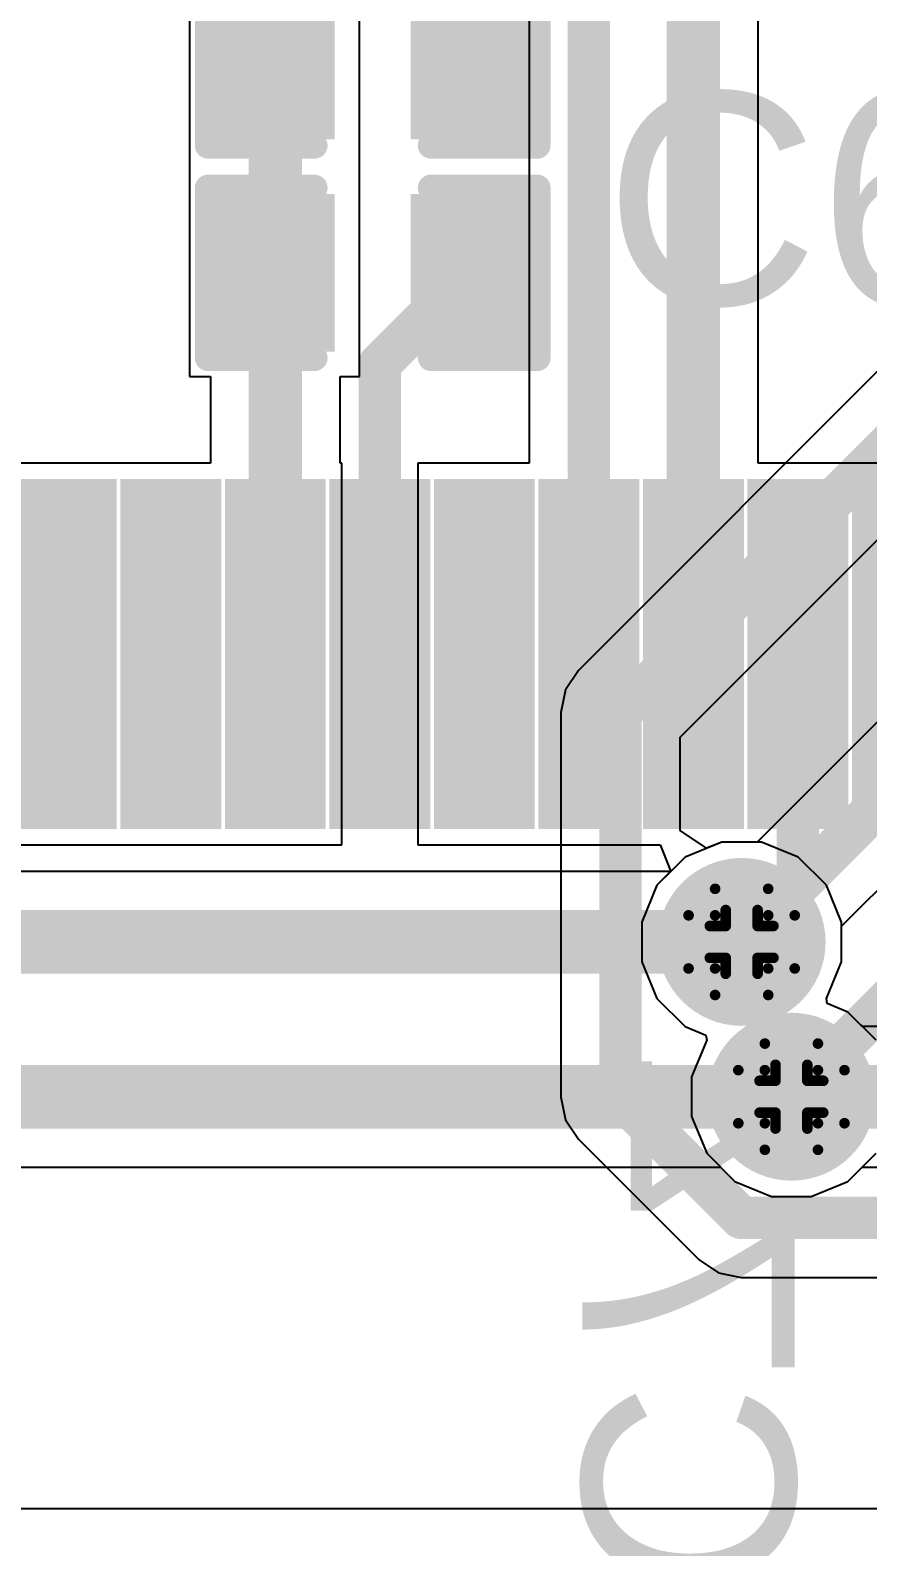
# Model space of a CAD drawing. Header units: inches. Extents: x -0.1 to 17.9, y -0.8 to 4.8.
# Drawn here: x 1.174 to 1.3317, y 2.7951 to 3.0807 of the extents above; entities that cross this region are included whole.
import ezdxf

# ---------------------------------------------------------------- set-up
doc = ezdxf.new("R2010")
doc.units = ezdxf.units.IN
doc.header["$MEASUREMENT"] = 0
for name, color, linetype in [('Bottom Layer 1', 5, 'Continuous'), ('Bottom Overlay', 54, 'Continuous'), ('Bottom Solder', 6, 'Continuous'), ('Drill Drawing', 1, 'Continuous'), ('GND+Signal', 16, 'Continuous'), ('PWR+Signal', 76, 'Continuous'), ('Top Layer 1', 1, 'Continuous'), ('Top Overlay', 2, 'Continuous'), ('Top Paste', 8, 'Continuous'), ('Top Solder', 216, 'Continuous'), ('Via Holes', 16, 'Continuous')]:
    doc.layers.add(name, color=color, linetype=linetype)
doc.styles.add('Arial', font='', dxfattribs={"height": 0.2})
doc.styles.get('Arial').set_extended_font_data('Arial')

# ---------------------------------------------------------------- blocks, each defined once
blk = doc.blocks.new('C___0402_35')
at = {"layer": 'Top Layer 1'}
for points in [[(-0.0275, -0.0125), (-0.0275, 0.0125), (-0.0095, 0.0125), (-0.0095, -0.0125)], [(0.0095, -0.0125), (0.0095, 0.0125), (0.0275, 0.0125), (0.0275, -0.0125)]]:
    blk.add_hatch(color=1, dxfattribs=at).paths.add_polyline_path(points)
at = {"layer": 'Top Paste'}
for points in [[(-0.0275, -0.0125), (-0.0275, 0.0125), (-0.0095, 0.0125), (-0.0095, -0.0125)], [(0.0095, -0.0125), (0.0095, 0.0125), (0.0275, 0.0125), (0.0275, -0.0125)]]:
    blk.add_hatch(color=8, dxfattribs=at).paths.add_polyline_path(points)
at = {"layer": 'Top Solder'}
for points in [[(-0.02986, -0.01486), (-0.02986, 0.01486), (-0.00714, 0.01486), (-0.00714, -0.01486)], [(0.00714, -0.01486), (0.00714, 0.01486), (0.02986, 0.01486), (0.02986, -0.01486)]]:
    blk.add_hatch(color=216, dxfattribs=at).paths.add_polyline_path(points)
at = {"layer": 'Top Overlay'}
for points in [[(-0.031, 0.016, 0.005, 0.005, 0), (-0.011, 0.016, 0.005, 0.005, 0)], [(-0.031, -0.016, 0.005, 0.005, 0), (-0.031, 0.016, 0.005, 0.005, 0)], [(0.011, 0.016, 0.005, 0.005, 0), (0.031, 0.016, 0.005, 0.005, 0)], [(0.031, -0.016, 0.005, 0.005, 0), (0.031, 0.016, 0.005, 0.005, 0)], [(-0.031, -0.016, 0.005, 0.005, 0), (-0.011, -0.016, 0.005, 0.005, 0)], [(0.011, -0.016, 0.005, 0.005, 0), (0.031, -0.016, 0.005, 0.005, 0)]]:
    blk.add_lwpolyline(points, format="xyseb", dxfattribs=at)
for points in [[(-0.03225, 0.016, 0.0025, 0.0025, 1), (-0.02975, 0.016, 0.0025, 0.0025, 1)], [(-0.03225, 0.016, 0.0025, 0.0025, 1), (-0.02975, 0.016, 0.0025, 0.0025, 1)], [(-0.01225, 0.016, 0.0025, 0.0025, 1), (-0.00975, 0.016, 0.0025, 0.0025, 1)], [(0.00975, 0.016, 0.0025, 0.0025, 1), (0.01225, 0.016, 0.0025, 0.0025, 1)], [(0.02975, 0.016, 0.0025, 0.0025, 1), (0.03225, 0.016, 0.0025, 0.0025, 1)], [(0.02975, 0.016, 0.0025, 0.0025, 1), (0.03225, 0.016, 0.0025, 0.0025, 1)], [(-0.03225, -0.016, 0.0025, 0.0025, 1), (-0.02975, -0.016, 0.0025, 0.0025, 1)], [(-0.03225, -0.016, 0.0025, 0.0025, 1), (-0.02975, -0.016, 0.0025, 0.0025, 1)], [(-0.01225, -0.016, 0.0025, 0.0025, 1), (-0.00975, -0.016, 0.0025, 0.0025, 1)], [(0.00975, -0.016, 0.0025, 0.0025, 1), (0.01225, -0.016, 0.0025, 0.0025, 1)], [(0.02975, -0.016, 0.0025, 0.0025, 1), (0.03225, -0.016, 0.0025, 0.0025, 1)], [(0.02975, -0.016, 0.0025, 0.0025, 1), (0.03225, -0.016, 0.0025, 0.0025, 1)]]:
    blk.add_lwpolyline(points, format="xyseb", close=True, dxfattribs=at)
blk = doc.blocks.new('C___0402_37')
at = {"layer": 'Top Layer 1'}
for points in [[(-0.0275, -0.0125), (-0.0275, 0.0125), (-0.0095, 0.0125), (-0.0095, -0.0125)], [(0.0095, -0.0125), (0.0095, 0.0125), (0.0275, 0.0125), (0.0275, -0.0125)]]:
    blk.add_hatch(color=1, dxfattribs=at).paths.add_polyline_path(points)
at = {"layer": 'Top Paste'}
for points in [[(-0.0275, -0.0125), (-0.0275, 0.0125), (-0.0095, 0.0125), (-0.0095, -0.0125)], [(0.0095, -0.0125), (0.0095, 0.0125), (0.0275, 0.0125), (0.0275, -0.0125)]]:
    blk.add_hatch(color=8, dxfattribs=at).paths.add_polyline_path(points)
at = {"layer": 'Top Solder'}
for points in [[(-0.02986, -0.01486), (-0.02986, 0.01486), (-0.00714, 0.01486), (-0.00714, -0.01486)], [(0.00714, -0.01486), (0.00714, 0.01486), (0.02986, 0.01486), (0.02986, -0.01486)]]:
    blk.add_hatch(color=216, dxfattribs=at).paths.add_polyline_path(points)
at = {"layer": 'Top Overlay'}
for points in [[(-0.031, 0.016, 0.005, 0.005, 0), (-0.011, 0.016, 0.005, 0.005, 0)], [(-0.031, -0.016, 0.005, 0.005, 0), (-0.031, 0.016, 0.005, 0.005, 0)], [(0.011, 0.016, 0.005, 0.005, 0), (0.031, 0.016, 0.005, 0.005, 0)], [(0.031, -0.016, 0.005, 0.005, 0), (0.031, 0.016, 0.005, 0.005, 0)], [(-0.031, -0.016, 0.005, 0.005, 0), (-0.011, -0.016, 0.005, 0.005, 0)], [(0.011, -0.016, 0.005, 0.005, 0), (0.031, -0.016, 0.005, 0.005, 0)]]:
    blk.add_lwpolyline(points, format="xyseb", dxfattribs=at)
for points in [[(-0.03225, 0.016, 0.0025, 0.0025, 1), (-0.02975, 0.016, 0.0025, 0.0025, 1)], [(-0.03225, 0.016, 0.0025, 0.0025, 1), (-0.02975, 0.016, 0.0025, 0.0025, 1)], [(-0.01225, 0.016, 0.0025, 0.0025, 1), (-0.00975, 0.016, 0.0025, 0.0025, 1)], [(0.00975, 0.016, 0.0025, 0.0025, 1), (0.01225, 0.016, 0.0025, 0.0025, 1)], [(0.02975, 0.016, 0.0025, 0.0025, 1), (0.03225, 0.016, 0.0025, 0.0025, 1)], [(0.02975, 0.016, 0.0025, 0.0025, 1), (0.03225, 0.016, 0.0025, 0.0025, 1)], [(-0.03225, -0.016, 0.0025, 0.0025, 1), (-0.02975, -0.016, 0.0025, 0.0025, 1)], [(-0.03225, -0.016, 0.0025, 0.0025, 1), (-0.02975, -0.016, 0.0025, 0.0025, 1)], [(-0.01225, -0.016, 0.0025, 0.0025, 1), (-0.00975, -0.016, 0.0025, 0.0025, 1)], [(0.00975, -0.016, 0.0025, 0.0025, 1), (0.01225, -0.016, 0.0025, 0.0025, 1)], [(0.02975, -0.016, 0.0025, 0.0025, 1), (0.03225, -0.016, 0.0025, 0.0025, 1)], [(0.02975, -0.016, 0.0025, 0.0025, 1), (0.03225, -0.016, 0.0025, 0.0025, 1)]]:
    blk.add_lwpolyline(points, format="xyseb", close=True, dxfattribs=at)
blk = doc.blocks.new('64_TQFP__10_10__101')
at = {"layer": 'Top Layer 1'}
for points in [[(-0.05472, 0.19429), (-0.05472, 0.25216), (-0.0437, 0.25216), (-0.0437, 0.19429)], [(-0.03504, 0.19429), (-0.03504, 0.25216), (-0.02402, 0.25216), (-0.02402, 0.19429)], [(-0.01535, 0.19429), (-0.01535, 0.25216), (-0.00433, 0.25216), (-0.00433, 0.19429)], [(0.00433, 0.19429), (0.00433, 0.25216), (0.01535, 0.25216), (0.01535, 0.19429)], [(0.02402, 0.19429), (0.02402, 0.25216), (0.03504, 0.25216), (0.03504, 0.19429)], [(0.0437, 0.19429), (0.0437, 0.25216), (0.05472, 0.25216), (0.05472, 0.19429)], [(0.06339, 0.19429), (0.06339, 0.25216), (0.07441, 0.25216), (0.07441, 0.19429)], [(0.08307, 0.19429), (0.08307, 0.25216), (0.09409, 0.25216), (0.09409, 0.19429)]]:
    blk.add_hatch(color=1, dxfattribs=at).paths.add_polyline_path(points)
at = {"layer": 'Top Paste'}
for points in [[(-0.05472, 0.19429), (-0.05472, 0.25216), (-0.0437, 0.25216), (-0.0437, 0.19429)], [(-0.03504, 0.19429), (-0.03504, 0.25216), (-0.02402, 0.25216), (-0.02402, 0.19429)], [(-0.01535, 0.19429), (-0.01535, 0.25216), (-0.00433, 0.25216), (-0.00433, 0.19429)], [(0.00433, 0.19429), (0.00433, 0.25216), (0.01535, 0.25216), (0.01535, 0.19429)], [(0.02402, 0.19429), (0.02402, 0.25216), (0.03504, 0.25216), (0.03504, 0.19429)], [(0.0437, 0.19429), (0.0437, 0.25216), (0.05472, 0.25216), (0.05472, 0.19429)], [(0.06339, 0.19429), (0.06339, 0.25216), (0.07441, 0.25216), (0.07441, 0.19429)], [(0.08307, 0.19429), (0.08307, 0.25216), (0.09409, 0.25216), (0.09409, 0.19429)]]:
    blk.add_hatch(color=8, dxfattribs=at).paths.add_polyline_path(points)
at = {"layer": 'Top Solder'}
for points in [[(-0.05872, 0.19029), (-0.05872, 0.25616), (-0.0397, 0.25616), (-0.0397, 0.19029)], [(-0.03904, 0.19029), (-0.03904, 0.25616), (-0.02002, 0.25616), (-0.02002, 0.19029)], [(-0.01935, 0.19029), (-0.01935, 0.25616), (-0.00033, 0.25616), (-0.00033, 0.19029)], [(0.00033, 0.19029), (0.00033, 0.25616), (0.01935, 0.25616), (0.01935, 0.19029)], [(0.02002, 0.19029), (0.02002, 0.25616), (0.03904, 0.25616), (0.03904, 0.19029)], [(0.0397, 0.19029), (0.0397, 0.25616), (0.05872, 0.25616), (0.05872, 0.19029)], [(0.05939, 0.19029), (0.05939, 0.25616), (0.07841, 0.25616), (0.07841, 0.19029)], [(0.07907, 0.19029), (0.07907, 0.25616), (0.09809, 0.25616), (0.09809, 0.19029)], [(0.09876, 0.19029), (0.09876, 0.25616), (0.11778, 0.25616), (0.11778, 0.19029)]]:
    blk.add_hatch(color=216, dxfattribs=at).paths.add_polyline_path(points)

msp = doc.modelspace()

# ---------------------------------------------------------------- hatches: boundary and pattern name
at = {"layer": 'Bottom Layer 1'}
h = msp.add_hatch(color=5, dxfattribs=at)
edge = h.paths.add_edge_path()
edge.add_arc((1.308, 2.909), 0.01181, 0, 360)
h = msp.add_hatch(color=5, dxfattribs=at)
edge = h.paths.add_edge_path()
edge.add_arc((1.31737, 2.87985), 0.01181, 0, 360)
at = {"layer": 'Bottom Solder'}
h = msp.add_hatch(color=6, dxfattribs=at)
edge = h.paths.add_edge_path()
edge.add_arc((1.308, 2.909), 0.01581, 0, 360)
h = msp.add_hatch(color=6, dxfattribs=at)
edge = h.paths.add_edge_path()
edge.add_arc((1.31737, 2.87985), 0.01581, 0, 360)
at = {"layer": 'GND+Signal'}
h = msp.add_hatch(color=16, dxfattribs=at)
edge = h.paths.add_edge_path()
edge.add_arc((1.308, 2.909), 0.01181, 0, 360)
h = msp.add_hatch(color=16, dxfattribs=at)
edge = h.paths.add_edge_path()
edge.add_arc((1.31737, 2.87985), 0.01181, 0, 360)
at = {"layer": 'PWR+Signal'}
h = msp.add_hatch(color=76, dxfattribs=at)
edge = h.paths.add_edge_path()
edge.add_arc((1.308, 2.909), 0.01181, 0, 360)
h = msp.add_hatch(color=76, dxfattribs=at)
edge = h.paths.add_edge_path()
edge.add_arc((1.31737, 2.87985), 0.01181, 0, 360)
at = {"layer": 'Top Layer 1'}
h = msp.add_hatch(color=1, dxfattribs=at)
edge = h.paths.add_edge_path()
edge.add_arc((1.308, 2.909), 0.01181, 0, 360)
h = msp.add_hatch(color=1, dxfattribs=at)
edge = h.paths.add_edge_path()
edge.add_arc((1.31737, 2.87985), 0.01181, 0, 360)
at = {"layer": 'Via Holes'}
h = msp.add_hatch(color=7, dxfattribs=at)
edge = h.paths.add_edge_path()
edge.add_arc((1.308, 2.909), 0.00591, 0, 360)
h = msp.add_hatch(color=7, dxfattribs=at)
edge = h.paths.add_edge_path()
edge.add_arc((1.31737, 2.87985), 0.00591, 0, 360)

# ---------------------------------------------------------------- linework, layer by layer
at = {"layer": 'Bottom Layer 1'}
for p, q in [((1.30426, 2.92781), (1.29734, 2.92495)), ((1.31174, 2.92781), (1.30426, 2.92781)), ((1.31866, 2.92495), (1.31174, 2.92781)), ((1.29734, 2.92495), (1.29465, 2.92225)), ((1.32395, 2.91966), (1.31866, 2.92495)), ((1.29465, 2.92225), (0.91149, 2.92225)), ((1.32681, 2.91274), (1.32395, 2.91966)), ((1.32681, 2.90526), (1.32681, 2.91274)), ((1.32395, 2.89834), (1.32681, 2.90526)), ((1.32413, 2.89741), (1.32395, 2.89834)), ((1.32803, 2.89579), (1.32413, 2.89741)), ((1.33072, 2.8931), (1.32803, 2.89579)), ((1.36623, 2.8931), (1.33072, 2.8931)), ((1.13808, 2.86659), (1.30402, 2.86659)), ((1.30402, 2.86659), (1.30672, 2.8639)), ((1.32803, 2.8639), (1.33072, 2.86659)), ((1.33072, 2.86659), (1.65466, 2.86659)), ((1.30672, 2.8639), (1.31363, 2.86104)), ((1.32111, 2.86104), (1.32803, 2.8639)), ((1.31363, 2.86104), (1.32111, 2.86104)), ((1.456, 2.80222), (0.99, 2.80222))]:
    msp.add_line(p, q, dxfattribs=at)
for points in [[(0.906, 2.909, 0.012, 0.012, 0), (1.308, 2.909, 0.012, 0.012, 0)], [(0.90215, 2.87985, 0.012, 0.012, 0), (1.31737, 2.87985, 0.012, 0.012, 0)], [(1.31737, 2.87985, 0.012, 0.012, 0), (1.66015, 2.87985, 0.012, 0.012, 0)]]:
    msp.add_lwpolyline(points, format="xyseb", dxfattribs=at)
for points in [[(1.305, 2.909, 0.006, 0.006, 1), (1.311, 2.909, 0.006, 0.006, 1)], [(1.31437, 2.87985, 0.006, 0.006, 1), (1.32037, 2.87985, 0.006, 0.006, 1)], [(1.31437, 2.87985, 0.006, 0.006, 1), (1.32037, 2.87985, 0.006, 0.006, 1)]]:
    msp.add_lwpolyline(points, format="xyseb", close=True, dxfattribs=at)
at = {"layer": 'Drill Drawing'}
for points in [[(1.303, 2.914, 0.002, 0.002, 0), (1.303, 2.919, 0.002, 0.002, 0)], [(1.303, 2.919, 0.002, 0.002, 0), (1.313, 2.919, 0.002, 0.002, 0)], [(1.313, 2.914, 0.002, 0.002, 0), (1.313, 2.919, 0.002, 0.002, 0)], [(1.305, 2.912, 0.002, 0.002, 0), (1.305, 2.915, 0.002, 0.002, 0)], [(1.305, 2.915, 0.002, 0.002, 0), (1.311, 2.915, 0.002, 0.002, 0)], [(1.311, 2.912, 0.002, 0.002, 0), (1.311, 2.915, 0.002, 0.002, 0)], [(1.298, 2.904, 0.002, 0.002, 0), (1.298, 2.914, 0.002, 0.002, 0)], [(1.298, 2.914, 0.002, 0.002, 0), (1.303, 2.914, 0.002, 0.002, 0)], [(1.302, 2.906, 0.002, 0.002, 0), (1.302, 2.912, 0.002, 0.002, 0)], [(1.302, 2.912, 0.002, 0.002, 0), (1.305, 2.912, 0.002, 0.002, 0)], [(1.311, 2.912, 0.002, 0.002, 0), (1.314, 2.912, 0.002, 0.002, 0)], [(1.313, 2.914, 0.002, 0.002, 0), (1.318, 2.914, 0.002, 0.002, 0)], [(1.314, 2.906, 0.002, 0.002, 0), (1.314, 2.912, 0.002, 0.002, 0)], [(1.318, 2.904, 0.002, 0.002, 0), (1.318, 2.914, 0.002, 0.002, 0)], [(1.298, 2.904, 0.002, 0.002, 0), (1.303, 2.904, 0.002, 0.002, 0)], [(1.302, 2.906, 0.002, 0.002, 0), (1.305, 2.906, 0.002, 0.002, 0)], [(1.303, 2.899, 0.002, 0.002, 0), (1.303, 2.904, 0.002, 0.002, 0)], [(1.305, 2.903, 0.002, 0.002, 0), (1.305, 2.906, 0.002, 0.002, 0)], [(1.311, 2.906, 0.002, 0.002, 0), (1.314, 2.906, 0.002, 0.002, 0)], [(1.311, 2.903, 0.002, 0.002, 0), (1.311, 2.906, 0.002, 0.002, 0)], [(1.313, 2.904, 0.002, 0.002, 0), (1.318, 2.904, 0.002, 0.002, 0)], [(1.313, 2.899, 0.002, 0.002, 0), (1.313, 2.904, 0.002, 0.002, 0)], [(1.305, 2.903, 0.002, 0.002, 0), (1.311, 2.903, 0.002, 0.002, 0)], [(1.303, 2.899, 0.002, 0.002, 0), (1.313, 2.899, 0.002, 0.002, 0)], [(1.31237, 2.88485, 0.002, 0.002, 0), (1.31237, 2.88985, 0.002, 0.002, 0)], [(1.31237, 2.88985, 0.002, 0.002, 0), (1.32237, 2.88985, 0.002, 0.002, 0)], [(1.32237, 2.88485, 0.002, 0.002, 0), (1.32237, 2.88985, 0.002, 0.002, 0)], [(1.30737, 2.87485, 0.002, 0.002, 0), (1.30737, 2.88485, 0.002, 0.002, 0)], [(1.30737, 2.88485, 0.002, 0.002, 0), (1.31237, 2.88485, 0.002, 0.002, 0)], [(1.31437, 2.88285, 0.002, 0.002, 0), (1.31437, 2.88585, 0.002, 0.002, 0)], [(1.31437, 2.88585, 0.002, 0.002, 0), (1.32037, 2.88585, 0.002, 0.002, 0)], [(1.32037, 2.88285, 0.002, 0.002, 0), (1.32037, 2.88585, 0.002, 0.002, 0)], [(1.32237, 2.88485, 0.002, 0.002, 0), (1.32737, 2.88485, 0.002, 0.002, 0)], [(1.32737, 2.87485, 0.002, 0.002, 0), (1.32737, 2.88485, 0.002, 0.002, 0)], [(1.31137, 2.87685, 0.002, 0.002, 0), (1.31137, 2.88285, 0.002, 0.002, 0)], [(1.31137, 2.88285, 0.002, 0.002, 0), (1.31437, 2.88285, 0.002, 0.002, 0)], [(1.32037, 2.88285, 0.002, 0.002, 0), (1.32337, 2.88285, 0.002, 0.002, 0)], [(1.32337, 2.87685, 0.002, 0.002, 0), (1.32337, 2.88285, 0.002, 0.002, 0)], [(1.30737, 2.87485, 0.002, 0.002, 0), (1.31237, 2.87485, 0.002, 0.002, 0)], [(1.31137, 2.87685, 0.002, 0.002, 0), (1.31437, 2.87685, 0.002, 0.002, 0)], [(1.31237, 2.86985, 0.002, 0.002, 0), (1.31237, 2.87485, 0.002, 0.002, 0)], [(1.31437, 2.87385, 0.002, 0.002, 0), (1.31437, 2.87685, 0.002, 0.002, 0)], [(1.32037, 2.87685, 0.002, 0.002, 0), (1.32337, 2.87685, 0.002, 0.002, 0)], [(1.32037, 2.87385, 0.002, 0.002, 0), (1.32037, 2.87685, 0.002, 0.002, 0)], [(1.32237, 2.87485, 0.002, 0.002, 0), (1.32737, 2.87485, 0.002, 0.002, 0)], [(1.32237, 2.86985, 0.002, 0.002, 0), (1.32237, 2.87485, 0.002, 0.002, 0)], [(1.31437, 2.87385, 0.002, 0.002, 0), (1.32037, 2.87385, 0.002, 0.002, 0)], [(1.31237, 2.86985, 0.002, 0.002, 0), (1.32237, 2.86985, 0.002, 0.002, 0)]]:
    msp.add_lwpolyline(points, format="xyseb", dxfattribs=at)
for points in [[(1.3025, 2.919, 0.001, 0.001, 1), (1.3035, 2.919, 0.001, 0.001, 1)], [(1.3025, 2.919, 0.001, 0.001, 1), (1.3035, 2.919, 0.001, 0.001, 1)], [(1.3125, 2.919, 0.001, 0.001, 1), (1.3135, 2.919, 0.001, 0.001, 1)], [(1.3125, 2.919, 0.001, 0.001, 1), (1.3135, 2.919, 0.001, 0.001, 1)], [(1.3045, 2.915, 0.001, 0.001, 1), (1.3055, 2.915, 0.001, 0.001, 1)], [(1.3045, 2.915, 0.001, 0.001, 1), (1.3055, 2.915, 0.001, 0.001, 1)], [(1.3105, 2.915, 0.001, 0.001, 1), (1.3115, 2.915, 0.001, 0.001, 1)], [(1.3105, 2.915, 0.001, 0.001, 1), (1.3115, 2.915, 0.001, 0.001, 1)], [(1.2975, 2.914, 0.001, 0.001, 1), (1.2985, 2.914, 0.001, 0.001, 1)], [(1.2975, 2.914, 0.001, 0.001, 1), (1.2985, 2.914, 0.001, 0.001, 1)], [(1.3015, 2.912, 0.001, 0.001, 1), (1.3025, 2.912, 0.001, 0.001, 1)], [(1.3015, 2.912, 0.001, 0.001, 1), (1.3025, 2.912, 0.001, 0.001, 1)], [(1.3025, 2.914, 0.001, 0.001, 1), (1.3035, 2.914, 0.001, 0.001, 1)], [(1.3025, 2.914, 0.001, 0.001, 1), (1.3035, 2.914, 0.001, 0.001, 1)], [(1.3045, 2.912, 0.001, 0.001, 1), (1.3055, 2.912, 0.001, 0.001, 1)], [(1.3045, 2.912, 0.001, 0.001, 1), (1.3055, 2.912, 0.001, 0.001, 1)], [(1.3105, 2.912, 0.001, 0.001, 1), (1.3115, 2.912, 0.001, 0.001, 1)], [(1.3105, 2.912, 0.001, 0.001, 1), (1.3115, 2.912, 0.001, 0.001, 1)], [(1.3125, 2.914, 0.001, 0.001, 1), (1.3135, 2.914, 0.001, 0.001, 1)], [(1.3125, 2.914, 0.001, 0.001, 1), (1.3135, 2.914, 0.001, 0.001, 1)], [(1.3135, 2.912, 0.001, 0.001, 1), (1.3145, 2.912, 0.001, 0.001, 1)], [(1.3135, 2.912, 0.001, 0.001, 1), (1.3145, 2.912, 0.001, 0.001, 1)], [(1.3175, 2.914, 0.001, 0.001, 1), (1.3185, 2.914, 0.001, 0.001, 1)], [(1.3175, 2.914, 0.001, 0.001, 1), (1.3185, 2.914, 0.001, 0.001, 1)], [(1.2975, 2.904, 0.001, 0.001, 1), (1.2985, 2.904, 0.001, 0.001, 1)], [(1.2975, 2.904, 0.001, 0.001, 1), (1.2985, 2.904, 0.001, 0.001, 1)], [(1.3015, 2.906, 0.001, 0.001, 1), (1.3025, 2.906, 0.001, 0.001, 1)], [(1.3015, 2.906, 0.001, 0.001, 1), (1.3025, 2.906, 0.001, 0.001, 1)], [(1.3025, 2.904, 0.001, 0.001, 1), (1.3035, 2.904, 0.001, 0.001, 1)], [(1.3025, 2.904, 0.001, 0.001, 1), (1.3035, 2.904, 0.001, 0.001, 1)], [(1.3045, 2.906, 0.001, 0.001, 1), (1.3055, 2.906, 0.001, 0.001, 1)], [(1.3045, 2.906, 0.001, 0.001, 1), (1.3055, 2.906, 0.001, 0.001, 1)], [(1.3105, 2.906, 0.001, 0.001, 1), (1.3115, 2.906, 0.001, 0.001, 1)], [(1.3105, 2.906, 0.001, 0.001, 1), (1.3115, 2.906, 0.001, 0.001, 1)], [(1.3125, 2.904, 0.001, 0.001, 1), (1.3135, 2.904, 0.001, 0.001, 1)], [(1.3125, 2.904, 0.001, 0.001, 1), (1.3135, 2.904, 0.001, 0.001, 1)], [(1.3135, 2.906, 0.001, 0.001, 1), (1.3145, 2.906, 0.001, 0.001, 1)], [(1.3135, 2.906, 0.001, 0.001, 1), (1.3145, 2.906, 0.001, 0.001, 1)], [(1.3175, 2.904, 0.001, 0.001, 1), (1.3185, 2.904, 0.001, 0.001, 1)], [(1.3175, 2.904, 0.001, 0.001, 1), (1.3185, 2.904, 0.001, 0.001, 1)], [(1.3045, 2.903, 0.001, 0.001, 1), (1.3055, 2.903, 0.001, 0.001, 1)], [(1.3045, 2.903, 0.001, 0.001, 1), (1.3055, 2.903, 0.001, 0.001, 1)], [(1.3105, 2.903, 0.001, 0.001, 1), (1.3115, 2.903, 0.001, 0.001, 1)], [(1.3105, 2.903, 0.001, 0.001, 1), (1.3115, 2.903, 0.001, 0.001, 1)], [(1.3025, 2.899, 0.001, 0.001, 1), (1.3035, 2.899, 0.001, 0.001, 1)], [(1.3025, 2.899, 0.001, 0.001, 1), (1.3035, 2.899, 0.001, 0.001, 1)], [(1.3125, 2.899, 0.001, 0.001, 1), (1.3135, 2.899, 0.001, 0.001, 1)], [(1.3125, 2.899, 0.001, 0.001, 1), (1.3135, 2.899, 0.001, 0.001, 1)], [(1.31187, 2.88985, 0.001, 0.001, 1), (1.31287, 2.88985, 0.001, 0.001, 1)], [(1.31187, 2.88985, 0.001, 0.001, 1), (1.31287, 2.88985, 0.001, 0.001, 1)], [(1.32187, 2.88985, 0.001, 0.001, 1), (1.32287, 2.88985, 0.001, 0.001, 1)], [(1.32187, 2.88985, 0.001, 0.001, 1), (1.32287, 2.88985, 0.001, 0.001, 1)], [(1.30687, 2.88485, 0.001, 0.001, 1), (1.30787, 2.88485, 0.001, 0.001, 1)], [(1.30687, 2.88485, 0.001, 0.001, 1), (1.30787, 2.88485, 0.001, 0.001, 1)], [(1.31187, 2.88485, 0.001, 0.001, 1), (1.31287, 2.88485, 0.001, 0.001, 1)], [(1.31187, 2.88485, 0.001, 0.001, 1), (1.31287, 2.88485, 0.001, 0.001, 1)], [(1.31387, 2.88585, 0.001, 0.001, 1), (1.31487, 2.88585, 0.001, 0.001, 1)], [(1.31387, 2.88585, 0.001, 0.001, 1), (1.31487, 2.88585, 0.001, 0.001, 1)], [(1.31987, 2.88585, 0.001, 0.001, 1), (1.32087, 2.88585, 0.001, 0.001, 1)], [(1.31987, 2.88585, 0.001, 0.001, 1), (1.32087, 2.88585, 0.001, 0.001, 1)], [(1.32187, 2.88485, 0.001, 0.001, 1), (1.32287, 2.88485, 0.001, 0.001, 1)], [(1.32187, 2.88485, 0.001, 0.001, 1), (1.32287, 2.88485, 0.001, 0.001, 1)], [(1.32687, 2.88485, 0.001, 0.001, 1), (1.32787, 2.88485, 0.001, 0.001, 1)], [(1.32687, 2.88485, 0.001, 0.001, 1), (1.32787, 2.88485, 0.001, 0.001, 1)], [(1.31087, 2.88285, 0.001, 0.001, 1), (1.31187, 2.88285, 0.001, 0.001, 1)], [(1.31087, 2.88285, 0.001, 0.001, 1), (1.31187, 2.88285, 0.001, 0.001, 1)], [(1.31387, 2.88285, 0.001, 0.001, 1), (1.31487, 2.88285, 0.001, 0.001, 1)], [(1.31387, 2.88285, 0.001, 0.001, 1), (1.31487, 2.88285, 0.001, 0.001, 1)], [(1.31987, 2.88285, 0.001, 0.001, 1), (1.32087, 2.88285, 0.001, 0.001, 1)], [(1.31987, 2.88285, 0.001, 0.001, 1), (1.32087, 2.88285, 0.001, 0.001, 1)], [(1.32287, 2.88285, 0.001, 0.001, 1), (1.32387, 2.88285, 0.001, 0.001, 1)], [(1.32287, 2.88285, 0.001, 0.001, 1), (1.32387, 2.88285, 0.001, 0.001, 1)], [(1.30687, 2.87485, 0.001, 0.001, 1), (1.30787, 2.87485, 0.001, 0.001, 1)], [(1.30687, 2.87485, 0.001, 0.001, 1), (1.30787, 2.87485, 0.001, 0.001, 1)], [(1.31087, 2.87685, 0.001, 0.001, 1), (1.31187, 2.87685, 0.001, 0.001, 1)], [(1.31087, 2.87685, 0.001, 0.001, 1), (1.31187, 2.87685, 0.001, 0.001, 1)], [(1.31187, 2.87485, 0.001, 0.001, 1), (1.31287, 2.87485, 0.001, 0.001, 1)], [(1.31187, 2.87485, 0.001, 0.001, 1), (1.31287, 2.87485, 0.001, 0.001, 1)], [(1.31387, 2.87685, 0.001, 0.001, 1), (1.31487, 2.87685, 0.001, 0.001, 1)], [(1.31387, 2.87685, 0.001, 0.001, 1), (1.31487, 2.87685, 0.001, 0.001, 1)], [(1.31987, 2.87685, 0.001, 0.001, 1), (1.32087, 2.87685, 0.001, 0.001, 1)], [(1.31987, 2.87685, 0.001, 0.001, 1), (1.32087, 2.87685, 0.001, 0.001, 1)], [(1.32187, 2.87485, 0.001, 0.001, 1), (1.32287, 2.87485, 0.001, 0.001, 1)], [(1.32187, 2.87485, 0.001, 0.001, 1), (1.32287, 2.87485, 0.001, 0.001, 1)], [(1.32287, 2.87685, 0.001, 0.001, 1), (1.32387, 2.87685, 0.001, 0.001, 1)], [(1.32287, 2.87685, 0.001, 0.001, 1), (1.32387, 2.87685, 0.001, 0.001, 1)], [(1.32687, 2.87485, 0.001, 0.001, 1), (1.32787, 2.87485, 0.001, 0.001, 1)], [(1.32687, 2.87485, 0.001, 0.001, 1), (1.32787, 2.87485, 0.001, 0.001, 1)], [(1.31387, 2.87385, 0.001, 0.001, 1), (1.31487, 2.87385, 0.001, 0.001, 1)], [(1.31387, 2.87385, 0.001, 0.001, 1), (1.31487, 2.87385, 0.001, 0.001, 1)], [(1.31987, 2.87385, 0.001, 0.001, 1), (1.32087, 2.87385, 0.001, 0.001, 1)], [(1.31987, 2.87385, 0.001, 0.001, 1), (1.32087, 2.87385, 0.001, 0.001, 1)], [(1.31187, 2.86985, 0.001, 0.001, 1), (1.31287, 2.86985, 0.001, 0.001, 1)], [(1.31187, 2.86985, 0.001, 0.001, 1), (1.31287, 2.86985, 0.001, 0.001, 1)], [(1.32187, 2.86985, 0.001, 0.001, 1), (1.32287, 2.86985, 0.001, 0.001, 1)], [(1.32187, 2.86985, 0.001, 0.001, 1), (1.32287, 2.86985, 0.001, 0.001, 1)]]:
    msp.add_lwpolyline(points, format="xyseb", close=True, dxfattribs=at)
at = {"layer": 'GND+Signal'}
for p, q in [((1.30426, 2.92781), (1.29734, 2.92495)), ((1.31174, 2.92781), (1.30426, 2.92781)), ((1.31866, 2.92495), (1.31174, 2.92781)), ((1.29734, 2.92495), (1.29205, 2.91966)), ((1.32395, 2.91966), (1.31866, 2.92495)), ((1.29205, 2.91966), (1.28919, 2.91274)), ((1.32681, 2.91274), (1.32395, 2.91966)), ((1.28919, 2.91274), (1.28919, 2.90526)), ((1.32681, 2.90526), (1.32681, 2.91274)), ((1.28919, 2.90526), (1.29205, 2.89834)), ((1.32395, 2.89834), (1.32681, 2.90526)), ((1.29205, 2.89834), (1.29734, 2.89305)), ((1.32413, 2.89741), (1.32395, 2.89834)), ((1.32803, 2.89579), (1.32413, 2.89741)), ((1.33276, 2.89106), (1.32803, 2.89579)), ((1.29734, 2.89305), (1.30124, 2.89144)), ((1.30142, 2.8905), (1.29856, 2.88359)), ((1.30124, 2.89144), (1.30142, 2.8905)), ((1.29856, 2.88359), (1.29856, 2.87611)), ((1.29856, 2.87611), (1.30142, 2.86919)), ((1.30142, 2.86919), (1.30672, 2.8639)), ((1.32803, 2.8639), (1.33276, 2.86864)), ((1.30672, 2.8639), (1.31363, 2.86104)), ((1.32111, 2.86104), (1.32803, 2.8639)), ((1.31363, 2.86104), (1.32111, 2.86104))]:
    msp.add_line(p, q, dxfattribs=at)
at = {"layer": 'PWR+Signal'}
for p, q in [((1.33819, 3.02105), (1.27726, 2.96012)), ((1.2964, 2.94754), (1.35405, 3.00519)), ((1.38969, 3.00655), (1.31095, 2.92781)), ((1.32681, 2.91195), (1.40226, 2.9874)), ((1.27726, 2.96012), (1.27483, 2.95648)), ((1.27483, 2.95648), (1.27397, 2.95219)), ((1.27397, 2.95219), (1.27397, 2.95219)), ((1.27397, 2.95219), (1.27397, 2.87977)), ((1.2964, 2.92997), (1.2964, 2.94754)), ((1.3014, 2.92663), (1.2964, 2.92997)), ((1.30426, 2.92781), (1.3014, 2.92663)), ((1.31095, 2.92781), (1.30426, 2.92781)), ((1.32681, 2.90526), (1.32681, 2.91195)), ((1.32395, 2.89834), (1.32681, 2.90526)), ((1.32413, 2.89741), (1.32395, 2.89834)), ((1.32803, 2.89579), (1.32413, 2.89741)), ((1.33332, 2.8905), (1.32803, 2.89579)), ((1.27397, 2.87977), (1.27397, 2.87977)), ((1.27397, 2.87977), (1.27483, 2.87548)), ((1.27483, 2.87548), (1.27726, 2.87184)), ((1.27726, 2.87184), (1.29999, 2.84911)), ((1.29999, 2.84911), (1.29999, 2.84911)), ((1.29999, 2.84911), (1.30363, 2.84667)), ((1.30363, 2.84667), (1.30792, 2.84582)), ((1.30792, 2.84582), (1.30792, 2.84582)), ((1.30792, 2.84582), (1.38415, 2.84582))]:
    msp.add_line(p, q, dxfattribs=at)
for points in [[(1.28519, 2.95219, 0.008, 0.008, 0), (1.357, 3.024, 0.008, 0.008, 0)], [(1.308, 2.909, 0.008, 0.008, 0), (1.39762, 2.99862, 0.008, 0.008, 0)], [(1.28519, 2.87977, 0.008, 0.008, 0), (1.28519, 2.95219, 0.008, 0.008, 0)], [(1.28519, 2.87977, 0.008, 0.008, 0), (1.30792, 2.85704, 0.008, 0.008, 0)], [(1.30792, 2.85704, 0.008, 0.008, 0), (1.64137, 2.85704, 0.008, 0.008, 0)]]:
    msp.add_lwpolyline(points, format="xyseb", dxfattribs=at)
for points in [[(1.28319, 2.95219, 0.004, 0.004, 1), (1.28719, 2.95219, 0.004, 0.004, 1)], [(1.28319, 2.95219, 0.004, 0.004, 1), (1.28719, 2.95219, 0.004, 0.004, 1)], [(1.306, 2.909, 0.004, 0.004, 1), (1.31, 2.909, 0.004, 0.004, 1)], [(1.28319, 2.87977, 0.004, 0.004, 1), (1.28719, 2.87977, 0.004, 0.004, 1)], [(1.28319, 2.87977, 0.004, 0.004, 1), (1.28719, 2.87977, 0.004, 0.004, 1)], [(1.30592, 2.85704, 0.004, 0.004, 1), (1.30992, 2.85704, 0.004, 0.004, 1)], [(1.30592, 2.85704, 0.004, 0.004, 1), (1.30992, 2.85704, 0.004, 0.004, 1)]]:
    msp.add_lwpolyline(points, format="xyseb", close=True, dxfattribs=at)
at = {"layer": 'Top Layer 1'}
for p, q in [((1.268, 3.21914), (1.268, 2.99917)), ((1.31113, 2.99917), (1.31113, 3.15883)), ((1.204, 3.08947), (1.204, 3.0555)), ((1.236, 3.0555), (1.236, 3.08947)), ((1.204, 3.0555), (1.204, 3.0555)), ((1.204, 3.0555), (1.204, 3.0545)), ((1.204, 3.0545), (1.204, 3.0545)), ((1.204, 3.0545), (1.204, 3.0155)), ((1.236, 3.0545), (1.236, 3.0555)), ((1.236, 3.0555), (1.236, 3.0555)), ((1.236, 3.0155), (1.236, 3.0545)), ((1.236, 3.0545), (1.236, 3.0545)), ((1.204, 3.0155), (1.20792, 3.0155)), ((1.20792, 3.0155), (1.20792, 2.99917)), ((1.23239, 2.99917), (1.23239, 3.0155)), ((1.23239, 3.0155), (1.236, 3.0155)), ((1.20792, 2.99917), (1.11326, 2.99917)), ((1.23267, 2.99917), (1.23239, 2.99917)), ((1.23267, 2.92729), (1.23267, 2.99917)), ((1.268, 2.99917), (1.24702, 2.99917)), ((1.24702, 2.99917), (1.24702, 2.92729)), ((1.34674, 2.99917), (1.31113, 2.99917)), ((1.13295, 2.92729), (1.23267, 2.92729)), ((1.24702, 2.92729), (1.29262, 2.92729)), ((1.29262, 2.92729), (1.29469, 2.92229)), ((1.29469, 2.92229), (1.29205, 2.91966)), ((1.29205, 2.91966), (1.28919, 2.91274)), ((1.28919, 2.91274), (1.28919, 2.90526)), ((1.28919, 2.90526), (1.29205, 2.89834)), ((1.29205, 2.89834), (1.29734, 2.89305)), ((1.29734, 2.89305), (1.30124, 2.89144)), ((1.30142, 2.8905), (1.29856, 2.88359)), ((1.30124, 2.89144), (1.30142, 2.8905)), ((1.29856, 2.88359), (1.29856, 2.87611)), ((1.29856, 2.87611), (1.30142, 2.86919)), ((1.30142, 2.86919), (1.30672, 2.8639)), ((1.32803, 2.8639), (1.33332, 2.86919)), ((1.30672, 2.8639), (1.31363, 2.86104)), ((1.32111, 2.86104), (1.32803, 2.8639)), ((1.31363, 2.86104), (1.32111, 2.86104))]:
    msp.add_line(p, q, dxfattribs=at)
for points in [[(1.27921, 2.96323, 0.008, 0.008, 0), (1.27921, 3.22379, 0.008, 0.008, 0)], [(1.2989, 2.96323, 0.01, 0.01, 0), (1.2989, 3.1639, 0.01, 0.01, 0)], [(1.22, 3.075, 0.01, 0.01, 0), (1.22, 3.1, 0.01, 0.01, 0)], [(1.22016, 2.96323, 0.01, 0.01, 0), (1.22016, 3.075, 0.01, 0.01, 0)], [(1.23984, 3.01784, 0.008, 0.008, 0), (1.257, 3.035, 0.008, 0.008, 0)], [(1.23984, 2.96323, 0.008, 0.008, 0), (1.23984, 3.01784, 0.008, 0.008, 0)], [(1.31858, 2.91958, 0.008, 0.008, 0), (1.31858, 2.96323, 0.008, 0.008, 0)], [(1.308, 2.909, 0.008, 0.008, 0), (1.31858, 2.91958, 0.008, 0.008, 0)], [(1.31737, 2.87985, 0.008, 0.008, 0), (1.33827, 2.90074, 0.008, 0.008, 0)]]:
    msp.add_lwpolyline(points, format="xyseb", dxfattribs=at)
for points in [[(1.2175, 3.075, 0.005, 0.005, 1), (1.2225, 3.075, 0.005, 0.005, 1)], [(1.21766, 3.075, 0.005, 0.005, 1), (1.22266, 3.075, 0.005, 0.005, 1)], [(1.255, 3.035, 0.004, 0.004, 1), (1.259, 3.035, 0.004, 0.004, 1)], [(1.23784, 3.01784, 0.004, 0.004, 1), (1.24184, 3.01784, 0.004, 0.004, 1)], [(1.23784, 3.01784, 0.004, 0.004, 1), (1.24184, 3.01784, 0.004, 0.004, 1)], [(1.21766, 2.96323, 0.005, 0.005, 1), (1.22266, 2.96323, 0.005, 0.005, 1)], [(1.23784, 2.96323, 0.004, 0.004, 1), (1.24184, 2.96323, 0.004, 0.004, 1)], [(1.27721, 2.96323, 0.004, 0.004, 1), (1.28121, 2.96323, 0.004, 0.004, 1)], [(1.2964, 2.96323, 0.005, 0.005, 1), (1.3014, 2.96323, 0.005, 0.005, 1)], [(1.31658, 2.96323, 0.004, 0.004, 1), (1.32058, 2.96323, 0.004, 0.004, 1)], [(1.31658, 2.91958, 0.004, 0.004, 1), (1.32058, 2.91958, 0.004, 0.004, 1)], [(1.31658, 2.91958, 0.004, 0.004, 1), (1.32058, 2.91958, 0.004, 0.004, 1)], [(1.306, 2.909, 0.004, 0.004, 1), (1.31, 2.909, 0.004, 0.004, 1)], [(1.31537, 2.87985, 0.004, 0.004, 1), (1.31937, 2.87985, 0.004, 0.004, 1)]]:
    msp.add_lwpolyline(points, format="xyseb", close=True, dxfattribs=at)

# ---------------------------------------------------------------- block references
for name, p in [('C___0402_37', (1.2385, 3.075)), ('C___0402_35', (1.2385, 3.035)), ('64_TQFP__10_10__101', (1.23, 2.74))]:
    msp.add_blockref(name, p)

# ---------------------------------------------------------------- texts
at = {"layer": 'Bottom Overlay', "style": 'Arial', "text_generation_flag": 2}
msp.add_text('C74', height=0.04, rotation=270, dxfattribs=at).set_placement((1.27801, 2.78568))
at = {"layer": 'Top Overlay', "style": 'Arial'}
msp.add_text('C69', height=0.04, dxfattribs=at).set_placement((1.28218, 3.02901))

doc.saveas('drawing.dxf')
